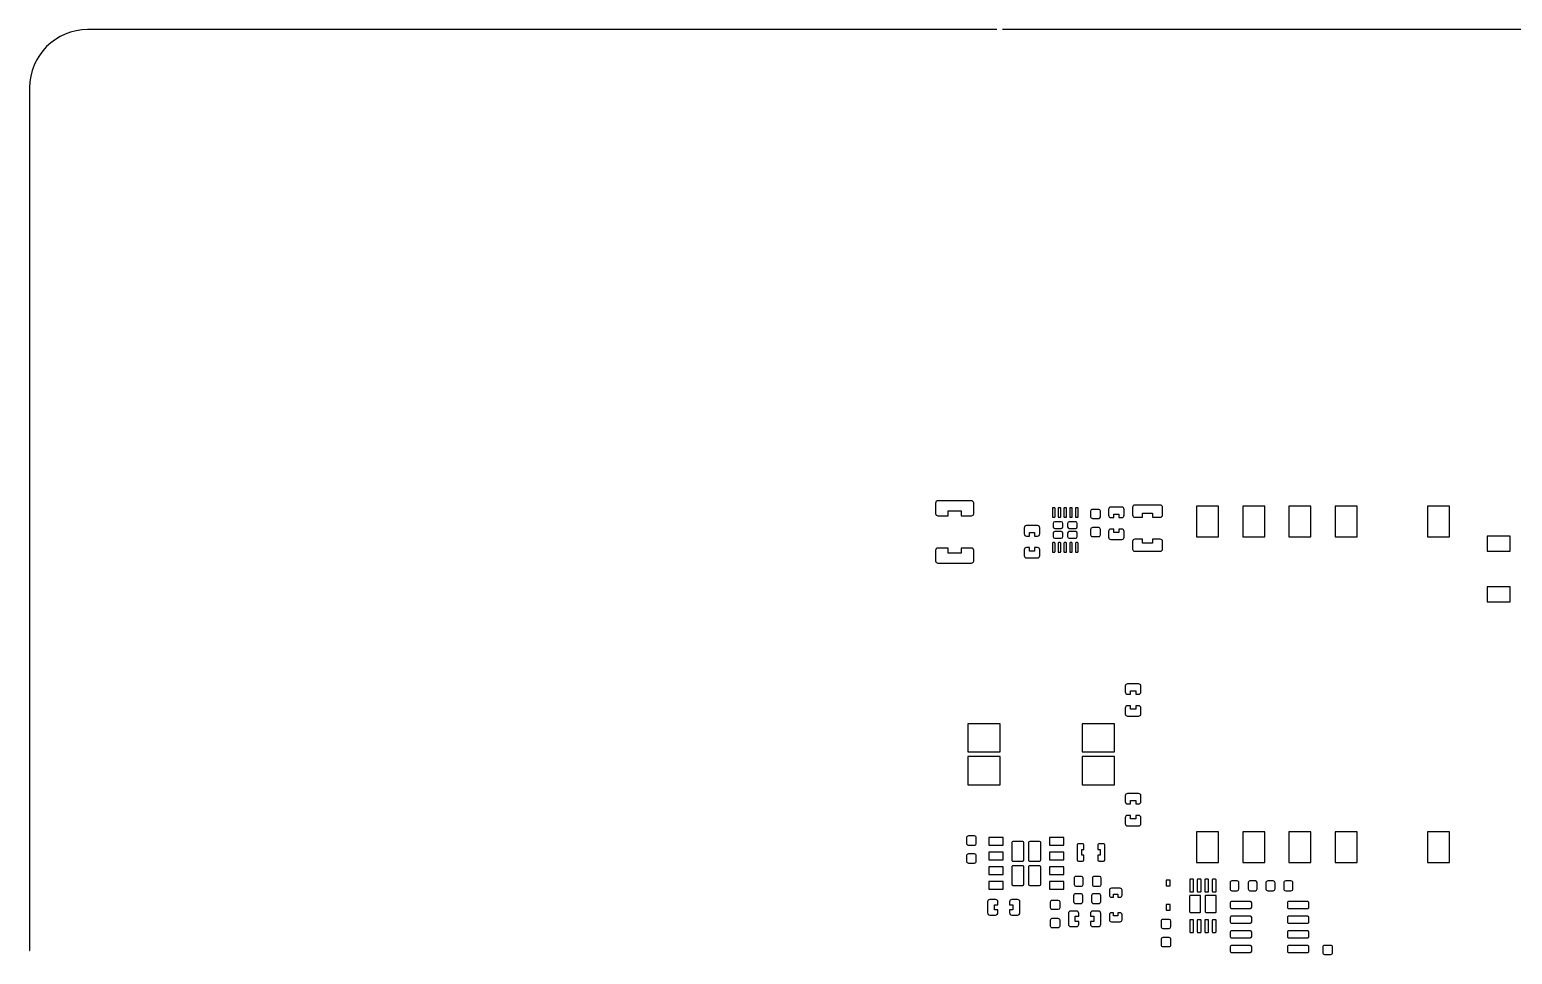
# Model space of a CAD drawing. Extents: x -210 to 210, y -160 to 160.
# Drawn here: x -210 to -81.6, y 79.9 to 160 of the extents above; entities that cross this region are included whole.
import ezdxf

# ---------------------------------------------------------------- set-up
doc = ezdxf.new("R2010")
doc.units = 0
doc.header["$MEASUREMENT"] = 0
doc.layers.get('0').update_dxf_attribs({"linetype": 'CONTINUOUS'})

msp = doc.modelspace()

# ---------------------------------------------------------------- linework, layer by layer
for points in [[(-126.25001, 160), (-205, 160), (-205, 160, 0.414214), (-210, 155)], [(-128.25, 119.012998, 0.395537), (-128.45001, 119.2), (-128.45001, 119.2), (-131.35, 119.2), (-131.35, 119.2, 0.414442), (-131.55, 119), (-131.55, 119), (-131.55, 118.1), (-131.55, 118.1, 0.414471), (-131.35, 117.9), (-131.35, 117.9), (-130.45, 117.9), (-130.45, 117.9), (-130.45, 118.332998), (-130.45, 118.332998), (-129.35001, 118.332998), (-129.35001, 118.332998), (-129.35001, 117.9), (-129.35001, 117.9), (-128.45001, 117.9), (-128.45001, 117.9, 0.414385), (-128.25, 118.1), (-128.25, 118.1), (-128.25, 119.012998)], [(-121.21, 118.55, 0.414214), (-121.26, 118.6), (-121.26, 118.6), (-121.39, 118.6), (-121.39, 118.6, 0.414442), (-121.44, 118.55), (-121.44, 118.55), (-121.44, 117.825), (-121.44, 117.825, 0.414214), (-121.39, 117.775), (-121.39, 117.775), (-121.26, 117.775), (-121.26, 117.775, 0.414271), (-121.21, 117.825), (-121.21, 117.825), (-121.21, 118.55)], [(-120.71, 118.55, 0.414156), (-120.76, 118.6), (-120.76, 118.6), (-120.89, 118.6), (-120.89, 118.6, 0.414442), (-120.94, 118.55), (-120.94, 118.55), (-120.94, 117.825), (-120.94, 117.825, 0.414214), (-120.89, 117.775), (-120.89, 117.775), (-120.76, 117.775), (-120.76, 117.775, 0.414214), (-120.71, 117.825), (-120.71, 117.825), (-120.71, 118.55)], [(-120.21, 118.55, 0.414156), (-120.26, 118.6), (-120.26, 118.6), (-120.39, 118.6), (-120.39, 118.6, 0.414442), (-120.44, 118.55), (-120.44, 118.55), (-120.44, 117.825), (-120.44, 117.825, 0.414214), (-120.39, 117.775), (-120.39, 117.775), (-120.26, 117.775), (-120.26, 117.775, 0.414214), (-120.21, 117.825), (-120.21, 117.825), (-120.21, 118.55)], [(-119.71, 118.55, 0.414156), (-119.76, 118.6), (-119.76, 118.6), (-119.89, 118.6), (-119.89, 118.6, 0.414442), (-119.94, 118.55), (-119.94, 118.55), (-119.94, 117.825), (-119.94, 117.825, 0.414271), (-119.89, 117.775), (-119.89, 117.775), (-119.76, 117.775), (-119.76, 117.775, 0.414214), (-119.71, 117.825), (-119.71, 117.825), (-119.71, 118.55)], [(-119.21, 118.55, 0.414156), (-119.26, 118.6), (-119.26, 118.6), (-119.39, 118.6), (-119.39, 118.6, 0.414385), (-119.44, 118.55), (-119.44, 118.55), (-119.44, 117.825), (-119.44, 117.825, 0.414214), (-119.39, 117.775), (-119.39, 117.775), (-119.26, 117.775), (-119.26, 117.775, 0.414214), (-119.21, 117.825), (-119.21, 117.825), (-119.21, 118.55)], [(-117.275, 118.3, 0.414194), (-117.425, 118.45), (-117.425, 118.45), (-117.975, 118.45), (-117.975, 118.45, 0.414328), (-118.125, 118.3), (-118.125, 118.3), (-118.125, 117.825), (-118.125, 117.825, 0.414214), (-117.975, 117.675), (-117.975, 117.675), (-117.425, 117.675), (-117.425, 117.675, 0.414194), (-117.275, 117.825), (-117.275, 117.825), (-117.275, 118.3)], [(-115.225, 118.45, 0.414357), (-115.425, 118.65), (-115.425, 118.65), (-116.375, 118.65), (-116.375, 118.65, 0.4144), (-116.575, 118.45), (-116.575, 118.45), (-116.575, 117.95), (-116.575, 117.95, 0.414428), (-116.375, 117.75), (-116.375, 117.75), (-116.125, 117.75), (-116.125, 117.75), (-116.125, 118.05), (-116.125, 118.05), (-115.675, 118.05), (-115.675, 118.05), (-115.675, 117.75), (-115.675, 117.75), (-115.425, 117.75), (-115.425, 117.75, 0.414328), (-115.225, 117.95), (-115.225, 117.95), (-115.225, 118.45)], [(-111.9, 118.625, 0.414342), (-112.1, 118.825), (-112.1, 118.825), (-114.3, 118.825), (-114.3, 118.825, 0.414385), (-114.5, 118.625), (-114.5, 118.625), (-114.5, 117.975), (-114.5, 117.975, 0.4144), (-114.3, 117.775), (-114.3, 117.775), (-113.632998, 117.775), (-113.632998, 117.775), (-113.632998, 118.125), (-113.632998, 118.125), (-112.766992, 118.125), (-112.766992, 118.125), (-112.766992, 117.775), (-112.766992, 117.775), (-112.1, 117.775), (-112.1, 117.775, 0.414371), (-111.9, 117.975), (-111.9, 117.975), (-111.9, 118.625)], [(-122.525, 116.85, 0.414357), (-122.725, 117.05), (-122.725, 117.05), (-123.675, 117.05), (-123.675, 117.05, 0.414471), (-123.875, 116.85), (-123.875, 116.85), (-123.875, 116.35), (-123.875, 116.35, 0.414442), (-123.675, 116.15), (-123.675, 116.15), (-123.425, 116.15), (-123.425, 116.15), (-123.425, 116.45), (-123.425, 116.45), (-122.975, 116.45), (-122.975, 116.45), (-122.975, 116.15), (-122.975, 116.15), (-122.725, 116.15), (-122.725, 116.15, 0.414328), (-122.525, 116.35), (-122.525, 116.35), (-122.525, 116.85)], [(-120.527998, 117.243994, 0.405275), (-120.667002, 117.389004), (-120.667002, 117.389004), (-121.232998, 117.389004), (-121.232998, 117.389004, 0.405347), (-121.372998, 117.243994), (-121.372998, 117.243994), (-121.372998, 116.956006), (-121.372998, 116.956006, 0.405404), (-121.232998, 116.810996), (-121.232998, 116.810996), (-120.667002, 116.810996), (-120.667002, 116.810996, 0.405371), (-120.527998, 116.956006), (-120.527998, 116.956006), (-120.527998, 117.243994)], [(-119.277998, 117.243994, 0.405256), (-119.416992, 117.389004), (-119.416992, 117.389004), (-119.982998, 117.389004), (-119.982998, 117.389004, 0.405347), (-120.122998, 117.243994), (-120.122998, 117.243994), (-120.122998, 116.956006), (-120.122998, 116.956006, 0.405404), (-119.982998, 116.810996), (-119.982998, 116.810996), (-119.416992, 116.810996), (-119.416992, 116.810996, 0.405352), (-119.277998, 116.956006), (-119.277998, 116.956006), (-119.277998, 117.243994)], [(-117.275, 116.725, 0.414233), (-117.425, 116.875), (-117.425, 116.875), (-117.975, 116.875), (-117.975, 116.875, 0.414309), (-118.125, 116.725), (-118.125, 116.725), (-118.125, 116.25), (-118.125, 116.25, 0.414271), (-117.975, 116.1), (-117.975, 116.1), (-117.425, 116.1), (-117.425, 116.1, 0.414233), (-117.275, 116.25), (-117.275, 116.25), (-117.275, 116.725)], [(-121.21, 115.525, 0.414328), (-121.26, 115.575), (-121.26, 115.575), (-121.39, 115.575), (-121.39, 115.575, 0.414271), (-121.44, 115.525), (-121.44, 115.525), (-121.44, 114.8), (-121.44, 114.8, 0.414385), (-121.39, 114.75), (-121.39, 114.75), (-121.26, 114.75), (-121.26, 114.75, 0.414214), (-121.21, 114.8), (-121.21, 114.8), (-121.21, 115.525)], [(-120.527998, 116.393994, 0.405332), (-120.667002, 116.539004), (-120.667002, 116.539004), (-121.232998, 116.539004), (-121.232998, 116.539004, 0.405404), (-121.372998, 116.393994), (-121.372998, 116.393994), (-121.372998, 116.105996), (-121.372998, 116.105996, 0.405366), (-121.232998, 115.960996), (-121.232998, 115.960996), (-120.667002, 115.960996), (-120.667002, 115.960996, 0.405313), (-120.527998, 116.105996), (-120.527998, 116.105996), (-120.527998, 116.393994)], [(-120.71, 115.525, 0.414271), (-120.76, 115.575), (-120.76, 115.575), (-120.89, 115.575), (-120.89, 115.575, 0.414271), (-120.94, 115.525), (-120.94, 115.525), (-120.94, 114.8), (-120.94, 114.8, 0.414385), (-120.89, 114.75), (-120.89, 114.75), (-120.76, 114.75), (-120.76, 114.75, 0.414156), (-120.71, 114.8), (-120.71, 114.8), (-120.71, 115.525)], [(-120.21, 115.525, 0.414271), (-120.26, 115.575), (-120.26, 115.575), (-120.39, 115.575), (-120.39, 115.575, 0.414271), (-120.44, 115.525), (-120.44, 115.525), (-120.44, 114.8), (-120.44, 114.8, 0.414385), (-120.39, 114.75), (-120.39, 114.75), (-120.26, 114.75), (-120.26, 114.75, 0.414156), (-120.21, 114.8), (-120.21, 114.8), (-120.21, 115.525)], [(-119.277998, 116.393994, 0.405313), (-119.416992, 116.539004), (-119.416992, 116.539004), (-119.982998, 116.539004), (-119.982998, 116.539004, 0.405404), (-120.122998, 116.393994), (-120.122998, 116.393994), (-120.122998, 116.105996), (-120.122998, 116.105996, 0.405366), (-119.982998, 115.960996), (-119.982998, 115.960996), (-119.416992, 115.960996), (-119.416992, 115.960996, 0.405294), (-119.277998, 116.105996), (-119.277998, 116.105996), (-119.277998, 116.393994)], [(-119.71, 115.525, 0.414271), (-119.76, 115.575), (-119.76, 115.575), (-119.89, 115.575), (-119.89, 115.575, 0.414328), (-119.94, 115.525), (-119.94, 115.525), (-119.94, 114.8), (-119.94, 114.8, 0.414385), (-119.89, 114.75), (-119.89, 114.75), (-119.76, 114.75), (-119.76, 114.75, 0.414156), (-119.71, 114.8), (-119.71, 114.8), (-119.71, 115.525)], [(-119.21, 115.525, 0.414271), (-119.26, 115.575), (-119.26, 115.575), (-119.39, 115.575), (-119.39, 115.575, 0.414271), (-119.44, 115.525), (-119.44, 115.525), (-119.44, 114.8), (-119.44, 114.8, 0.414328), (-119.39, 114.75), (-119.39, 114.75), (-119.26, 114.75), (-119.26, 114.75, 0.414156), (-119.21, 114.8), (-119.21, 114.8), (-119.21, 115.525)], [(-115.225, 116.55, 0.414314), (-115.425, 116.75), (-115.425, 116.75), (-115.675, 116.75), (-115.675, 116.75), (-115.675, 116.45), (-115.675, 116.45), (-116.125, 116.45), (-116.125, 116.45), (-116.125, 116.75), (-116.125, 116.75), (-116.375, 116.75), (-116.375, 116.75, 0.414428), (-116.575, 116.55), (-116.575, 116.55), (-116.575, 116.05), (-116.575, 116.05, 0.4144), (-116.375, 115.85), (-116.375, 115.85), (-115.425, 115.85), (-115.425, 115.85, 0.414357), (-115.225, 116.05), (-115.225, 116.05), (-115.225, 116.55)], [(-111.9, 115.675, 0.414371), (-112.1, 115.875), (-112.1, 115.875), (-112.766992, 115.875), (-112.766992, 115.875), (-112.766992, 115.525), (-112.766992, 115.525), (-113.632998, 115.525), (-113.632998, 115.525), (-113.632998, 115.875), (-113.632998, 115.875), (-114.3, 115.875), (-114.3, 115.875, 0.4144), (-114.5, 115.675), (-114.5, 115.675), (-114.5, 115.025), (-114.5, 115.025, 0.414385), (-114.3, 114.825), (-114.3, 114.825), (-112.1, 114.825), (-112.1, 114.825, 0.414342), (-111.9, 115.025), (-111.9, 115.025), (-111.9, 115.675)], [(-128.25, 114.9, 0.4144), (-128.45001, 115.1), (-128.45001, 115.1), (-129.35001, 115.1), (-129.35001, 115.1), (-129.35001, 114.667002), (-129.35001, 114.667002), (-130.45, 114.667002), (-130.45, 114.667002), (-130.45, 115.1), (-130.45, 115.1), (-131.35, 115.1), (-131.35, 115.1, 0.414485), (-131.55, 114.9), (-131.55, 114.9), (-131.55, 114), (-131.55, 114, 0.414428), (-131.35, 113.8), (-131.35, 113.8), (-128.45001, 113.8), (-128.45001, 113.8, 0.395496), (-128.25, 113.987002), (-128.25, 113.987002), (-128.25, 114.9)], [(-122.525, 114.95, 0.414357), (-122.725, 115.15), (-122.725, 115.15), (-122.975, 115.15), (-122.975, 115.15), (-122.975, 114.85), (-122.975, 114.85), (-123.425, 114.85), (-123.425, 114.85), (-123.425, 115.15), (-123.425, 115.15), (-123.675, 115.15), (-123.675, 115.15, 0.414457), (-123.875, 114.95), (-123.875, 114.95), (-123.875, 114.45), (-123.875, 114.45, 0.414471), (-123.675, 114.25), (-123.675, 114.25), (-122.725, 114.25), (-122.725, 114.25, 0.414342), (-122.525, 114.45), (-122.525, 114.45), (-122.525, 114.95)], [(-113.775, 103.15, 0.414371), (-113.975, 103.35), (-113.975, 103.35), (-114.925, 103.35), (-114.925, 103.35, 0.4144), (-115.125, 103.15), (-115.125, 103.15), (-115.125, 102.65), (-115.125, 102.65, 0.414371), (-114.925, 102.45), (-114.925, 102.45), (-114.675, 102.45), (-114.675, 102.45), (-114.675, 102.75), (-114.675, 102.75), (-114.225, 102.75), (-114.225, 102.75), (-114.225, 102.45), (-114.225, 102.45), (-113.975, 102.45), (-113.975, 102.45, 0.414314), (-113.775, 102.65), (-113.775, 102.65), (-113.775, 103.15)], [(-113.775, 101.25, 0.414357), (-113.975, 101.45), (-113.975, 101.45), (-114.225, 101.45), (-114.225, 101.45), (-114.225, 101.15), (-114.225, 101.15), (-114.675, 101.15), (-114.675, 101.15), (-114.675, 101.45), (-114.675, 101.45), (-114.925, 101.45), (-114.925, 101.45, 0.414414), (-115.125, 101.25), (-115.125, 101.25), (-115.125, 100.75), (-115.125, 100.75, 0.414385), (-114.925, 100.55), (-114.925, 100.55), (-113.975, 100.55), (-113.975, 100.55, 0.414342), (-113.775, 100.75), (-113.775, 100.75), (-113.775, 101.25)], [(-113.775, 93.65, 0.414342), (-113.975, 93.85), (-113.975, 93.85), (-114.925, 93.85), (-114.925, 93.85, 0.414414), (-115.125, 93.65), (-115.125, 93.65), (-115.125, 93.15), (-115.125, 93.15, 0.4144), (-114.925, 92.95), (-114.925, 92.95), (-114.675, 92.95), (-114.675, 92.95), (-114.675, 93.25), (-114.675, 93.25), (-114.225, 93.25), (-114.225, 93.25), (-114.225, 92.95), (-114.225, 92.95), (-113.975, 92.95), (-113.975, 92.95, 0.414342), (-113.775, 93.15), (-113.775, 93.15), (-113.775, 93.65)], [(-113.775, 91.75, 0.414328), (-113.975, 91.95), (-113.975, 91.95), (-114.225, 91.95), (-114.225, 91.95), (-114.225, 91.65), (-114.225, 91.65), (-114.675, 91.65), (-114.675, 91.65), (-114.675, 91.95), (-114.675, 91.95), (-114.925, 91.95), (-114.925, 91.95, 0.414385), (-115.125, 91.75), (-115.125, 91.75), (-115.125, 91.25), (-115.125, 91.25, 0.414414), (-114.925, 91.05), (-114.925, 91.05), (-113.975, 91.05), (-113.975, 91.05, 0.414357), (-113.775, 91.25), (-113.775, 91.25), (-113.775, 91.75)], [(-128.025, 90, 0.404361), (-128.194004, 90.175), (-128.194004, 90.175), (-128.705996, 90.175), (-128.705996, 90.175, 0.404425), (-128.875, 90), (-128.875, 90), (-128.875, 89.55), (-128.875, 89.55, 0.404409), (-128.705996, 89.375), (-128.705996, 89.375), (-128.194004, 89.375), (-128.194004, 89.375, 0.404312), (-128.025, 89.55), (-128.025, 89.55), (-128.025, 90)], [(-128.025, 88.45, 0.40436), (-128.194004, 88.625), (-128.194004, 88.625), (-128.705996, 88.625), (-128.705996, 88.625, 0.404393), (-128.875, 88.45), (-128.875, 88.45), (-128.875, 88), (-128.875, 88, 0.404393), (-128.705996, 87.825), (-128.705996, 87.825), (-128.194004, 87.825), (-128.194004, 87.825, 0.404329), (-128.025, 88), (-128.025, 88), (-128.025, 88.45)], [(-123.9, 89.611006, 0.4129), (-124, 89.711006), (-124, 89.711006), (-124.852002, 89.711006), (-124.852002, 89.711006, 0.41344), (-124.952002, 89.611006), (-124.952002, 89.611006), (-124.952002, 88.1), (-124.952002, 88.1, 0.4147), (-124.852002, 88), (-124.852002, 88), (-124, 88), (-124, 88, 0.414156), (-123.9, 88.1), (-123.9, 88.1), (-123.9, 89.611006)], [(-122.447998, 89.611006, 0.413269), (-122.547998, 89.711006), (-122.547998, 89.711006), (-123.4, 89.711006), (-123.4, 89.711006, 0.412957), (-123.5, 89.611006), (-123.5, 89.611006), (-123.5, 88.1), (-123.5, 88.1, 0.414214), (-123.4, 88), (-123.4, 88), (-122.547998, 88), (-122.547998, 88, 0.414528), (-122.447998, 88.1), (-122.447998, 88.1), (-122.447998, 89.611006)], [(-118.7, 89.375, 0.414557), (-118.825, 89.5), (-118.825, 89.5), (-119.175, 89.5), (-119.175, 89.5, 0.414717), (-119.3, 89.375), (-119.3, 89.375), (-119.3, 88.125), (-119.3, 88.125, 0.414717), (-119.175, 88), (-119.175, 88), (-118.825, 88), (-118.825, 88, 0.414557), (-118.7, 88.125), (-118.7, 88.125), (-118.7, 88.5), (-118.7, 88.5), (-118.9, 88.5), (-118.9, 88.5), (-118.9, 89), (-118.9, 89), (-118.7, 89), (-118.7, 89), (-118.7, 89.375)], [(-116.9, 89.375, 0.414557), (-117.025, 89.5), (-117.025, 89.5), (-117.375, 89.5), (-117.375, 89.5, 0.414603), (-117.5, 89.375), (-117.5, 89.375), (-117.5, 89), (-117.5, 89), (-117.3, 89), (-117.3, 89), (-117.3, 88.5), (-117.3, 88.5), (-117.5, 88.5), (-117.5, 88.5), (-117.5, 88.125), (-117.5, 88.125, 0.414603), (-117.375, 88), (-117.375, 88), (-117.025, 88), (-117.025, 88, 0.414557), (-116.9, 88.125), (-116.9, 88.125), (-116.9, 89.375)], [(-123.9, 87.5, 0.414214), (-124, 87.6), (-124, 87.6), (-124.852002, 87.6), (-124.852002, 87.6, 0.414757), (-124.952002, 87.5), (-124.952002, 87.5), (-124.952002, 85.988994), (-124.952002, 85.988994, 0.413411), (-124.852002, 85.888994), (-124.852002, 85.888994), (-124, 85.888994), (-124, 85.888994, 0.412815), (-123.9, 85.988994), (-123.9, 85.988994), (-123.9, 87.5)], [(-122.447998, 87.5, 0.414586), (-122.547998, 87.6), (-122.547998, 87.6), (-123.4, 87.6), (-123.4, 87.6, 0.414271), (-123.5, 87.5), (-123.5, 87.5), (-123.5, 85.988994), (-123.5, 85.988994, 0.412928), (-123.4, 85.888994), (-123.4, 85.888994), (-122.547998, 85.888994), (-122.547998, 85.888994, 0.413184), (-122.447998, 85.988994), (-122.447998, 85.988994), (-122.447998, 87.5)], [(-118.775, 86.525, 0.414175), (-118.925, 86.675), (-118.925, 86.675), (-119.4, 86.675), (-119.4, 86.675, 0.414233), (-119.55, 86.525), (-119.55, 86.525), (-119.55, 85.975), (-119.55, 85.975, 0.414194), (-119.4, 85.825), (-119.4, 85.825), (-118.925, 85.825), (-118.925, 85.825, 0.414194), (-118.775, 85.975), (-118.775, 85.975), (-118.775, 86.525)], [(-117.2, 86.525, 0.414156), (-117.35, 86.675), (-117.35, 86.675), (-117.825, 86.675), (-117.825, 86.675, 0.414214), (-117.975, 86.525), (-117.975, 86.525), (-117.975, 85.975), (-117.975, 85.975, 0.414252), (-117.825, 85.825), (-117.825, 85.825), (-117.35, 85.825), (-117.35, 85.825, 0.414137), (-117.2, 85.975), (-117.2, 85.975), (-117.2, 86.525)], [(-109.21, 86.375, 0.414214), (-109.26, 86.425), (-109.26, 86.425), (-109.49, 86.425), (-109.49, 86.425, 0.414385), (-109.54, 86.375), (-109.54, 86.375), (-109.54, 85.375), (-109.54, 85.375, 0.414214), (-109.49, 85.325), (-109.49, 85.325), (-109.26, 85.325), (-109.26, 85.325, 0.414156), (-109.21, 85.375), (-109.21, 85.375), (-109.21, 86.375)], [(-108.56, 86.375, 0.414214), (-108.61, 86.425), (-108.61, 86.425), (-108.84, 86.425), (-108.84, 86.425, 0.414442), (-108.89, 86.375), (-108.89, 86.375), (-108.89, 85.375), (-108.89, 85.375, 0.414385), (-108.84, 85.325), (-108.84, 85.325), (-108.61, 85.325), (-108.61, 85.325, 0.414042), (-108.56, 85.375), (-108.56, 85.375), (-108.56, 86.375)], [(-107.91, 86.375, 0.414156), (-107.96, 86.425), (-107.96, 86.425), (-108.19, 86.425), (-108.19, 86.425, 0.414385), (-108.24, 86.375), (-108.24, 86.375), (-108.24, 85.375), (-108.24, 85.375, 0.4145), (-108.19, 85.325), (-108.19, 85.325), (-107.96, 85.325), (-107.96, 85.325, 0.413985), (-107.91, 85.375), (-107.91, 85.375), (-107.91, 86.375)], [(-107.26, 86.375, 0.413928), (-107.31, 86.425), (-107.31, 86.425), (-107.54, 86.425), (-107.54, 86.425, 0.414442), (-107.59, 86.375), (-107.59, 86.375), (-107.59, 85.375), (-107.59, 85.375, 0.414442), (-107.54, 85.325), (-107.54, 85.325), (-107.31, 85.325), (-107.31, 85.325, 0.414156), (-107.26, 85.375), (-107.26, 85.375), (-107.26, 86.375)], [(-105.28, 86.135, 0.414214), (-105.43, 86.285), (-105.43, 86.285), (-105.905, 86.285), (-105.905, 86.285, 0.41429), (-106.055, 86.135), (-106.055, 86.135), (-106.055, 85.585), (-106.055, 85.585, 0.41429), (-105.905, 85.435), (-105.905, 85.435), (-105.43, 85.435), (-105.43, 85.435, 0.414194), (-105.28, 85.585), (-105.28, 85.585), (-105.28, 86.135)], [(-103.705, 86.135, 0.414175), (-103.855, 86.285), (-103.855, 86.285), (-104.33, 86.285), (-104.33, 86.285, 0.414233), (-104.48, 86.135), (-104.48, 86.135), (-104.48, 85.585), (-104.48, 85.585, 0.414252), (-104.33, 85.435), (-104.33, 85.435), (-103.855, 85.435), (-103.855, 85.435, 0.414156), (-103.705, 85.585), (-103.705, 85.585), (-103.705, 86.135)], [(-102.155, 86.116006, 0.404345), (-102.33, 86.285), (-102.33, 86.285), (-102.78, 86.285), (-102.78, 86.285, 0.404424), (-102.955, 86.116006), (-102.955, 86.116006), (-102.955, 85.603994), (-102.955, 85.603994, 0.404424), (-102.78, 85.435), (-102.78, 85.435), (-102.33, 85.435), (-102.33, 85.435, 0.404345), (-102.155, 85.603994), (-102.155, 85.603994), (-102.155, 86.116006)], [(-100.605, 86.116006, 0.40433), (-100.78, 86.285), (-100.78, 86.285), (-101.23, 86.285), (-101.23, 86.285, 0.404439), (-101.405, 86.116006), (-101.405, 86.116006), (-101.405, 85.603994), (-101.405, 85.603994, 0.404439), (-101.23, 85.435), (-101.23, 85.435), (-100.78, 85.435), (-100.78, 85.435, 0.40433), (-100.605, 85.603994), (-100.605, 85.603994), (-100.605, 86.116006)], [(-118.8, 85.005996, 0.404345), (-118.975, 85.175), (-118.975, 85.175), (-119.425, 85.175), (-119.425, 85.175, 0.404472), (-119.6, 85.005996), (-119.6, 85.005996), (-119.6, 84.494004), (-119.6, 84.494004, 0.404488), (-119.425, 84.325), (-119.425, 84.325), (-118.975, 84.325), (-118.975, 84.325, 0.404345), (-118.8, 84.494004), (-118.8, 84.494004), (-118.8, 85.005996)], [(-117.25, 85.005996, 0.404393), (-117.425, 85.175), (-117.425, 85.175), (-117.875, 85.175), (-117.875, 85.175, 0.404392), (-118.05, 85.005996), (-118.05, 85.005996), (-118.05, 84.494004), (-118.05, 84.494004, 0.40444), (-117.875, 84.325), (-117.875, 84.325), (-117.425, 84.325), (-117.425, 84.325, 0.404361), (-117.25, 84.494004), (-117.25, 84.494004), (-117.25, 85.005996)], [(-115.4, 85.481006, 0.41518), (-115.569004, 85.65), (-115.569004, 85.65), (-116.330996, 85.65), (-116.330996, 85.65, 0.415248), (-116.5, 85.481006), (-116.5, 85.481006), (-116.5, 85.043994), (-116.5, 85.043994, 0.415282), (-116.330996, 84.875), (-116.330996, 84.875), (-116.132998, 84.875), (-116.132998, 84.875), (-116.132998, 85.132998), (-116.132998, 85.132998), (-115.767002, 85.132998), (-115.767002, 85.132998), (-115.767002, 84.875), (-115.767002, 84.875), (-115.569004, 84.875), (-115.569004, 84.875, 0.415231), (-115.4, 85.043994), (-115.4, 85.043994), (-115.4, 85.481006)], [(-108.6, 84.975, 0.413985), (-108.65, 85.025), (-108.65, 85.025), (-109.5, 85.025), (-109.5, 85.025, 0.416681), (-109.55, 84.975), (-109.55, 84.975), (-109.55, 83.605), (-109.55, 83.605, 0.415522), (-109.5, 83.555), (-109.5, 83.555), (-108.65, 83.555), (-108.65, 83.555, 0.413128), (-108.6, 83.605), (-108.6, 83.605), (-108.6, 84.975)], [(-107.25, 84.975, 0.416451), (-107.3, 85.025), (-107.3, 85.025), (-108.15, 85.025), (-108.15, 85.025, 0.414271), (-108.2, 84.975), (-108.2, 84.975), (-108.2, 83.605), (-108.2, 83.605, 0.413185), (-108.15, 83.555), (-108.15, 83.555), (-107.3, 83.555), (-107.3, 83.555, 0.415466), (-107.25, 83.605), (-107.25, 83.605), (-107.25, 84.975)], [(-126.15, 84.475, 0.414357), (-126.35, 84.675), (-126.35, 84.675), (-126.84999, 84.675), (-126.84999, 84.675, 0.414471), (-127.05, 84.475), (-127.05, 84.475), (-127.05, 83.525), (-127.05, 83.525, 0.414457), (-126.84999, 83.325), (-126.84999, 83.325), (-126.35, 83.325), (-126.35, 83.325, 0.414371), (-126.15, 83.525), (-126.15, 83.525), (-126.15, 83.775), (-126.15, 83.775), (-126.45, 83.775), (-126.45, 83.775), (-126.45, 84.225), (-126.45, 84.225), (-126.15, 84.225), (-126.15, 84.225), (-126.15, 84.475)], [(-124.25, 84.475, 0.414414), (-124.45, 84.675), (-124.45, 84.675), (-124.95, 84.675), (-124.95, 84.675, 0.414414), (-125.14999, 84.475), (-125.14999, 84.475), (-125.14999, 84.225), (-125.14999, 84.225), (-124.85, 84.225), (-124.85, 84.225), (-124.85, 83.775), (-124.85, 83.775), (-125.14999, 83.775), (-125.14999, 83.775), (-125.14999, 83.525), (-125.14999, 83.525, 0.414414), (-124.95, 83.325), (-124.95, 83.325), (-124.45, 83.325), (-124.45, 83.325, 0.414371), (-124.25, 83.525), (-124.25, 83.525), (-124.25, 84.475)], [(-120.775, 84.45, 0.414194), (-120.925, 84.6), (-120.925, 84.6), (-121.475, 84.6), (-121.475, 84.6, 0.414309), (-121.625, 84.45), (-121.625, 84.45), (-121.625, 83.975), (-121.625, 83.975, 0.414233), (-121.475, 83.825), (-121.475, 83.825), (-120.925, 83.825), (-120.925, 83.825, 0.414194), (-120.775, 83.975), (-120.775, 83.975), (-120.775, 84.45)], [(-119.15, 83.475, 0.414342), (-119.35, 83.675), (-119.35, 83.675), (-119.85, 83.675), (-119.85, 83.675, 0.414428), (-120.05, 83.475), (-120.05, 83.475), (-120.05, 82.525), (-120.05, 82.525, 0.414457), (-119.85, 82.325), (-119.85, 82.325), (-119.35, 82.325), (-119.35, 82.325, 0.414357), (-119.15, 82.525), (-119.15, 82.525), (-119.15, 82.775), (-119.15, 82.775), (-119.45, 82.775), (-119.45, 82.775), (-119.45, 83.225), (-119.45, 83.225), (-119.15, 83.225), (-119.15, 83.225), (-119.15, 83.475)], [(-117.25, 83.475, 0.4144), (-117.45, 83.675), (-117.45, 83.675), (-117.95, 83.675), (-117.95, 83.675, 0.414428), (-118.15, 83.475), (-118.15, 83.475), (-118.15, 83.225), (-118.15, 83.225), (-117.85, 83.225), (-117.85, 83.225), (-117.85, 82.775), (-117.85, 82.775), (-118.15, 82.775), (-118.15, 82.775), (-118.15, 82.525), (-118.15, 82.525, 0.4144), (-117.95, 82.325), (-117.95, 82.325), (-117.45, 82.325), (-117.45, 82.325, 0.414371), (-117.25, 82.525), (-117.25, 82.525), (-117.25, 83.475)], [(-115.4, 83.355996, 0.415231), (-115.569004, 83.525), (-115.569004, 83.525), (-115.767002, 83.525), (-115.767002, 83.525), (-115.767002, 83.267002), (-115.767002, 83.267002), (-116.132998, 83.267002), (-116.132998, 83.267002), (-116.132998, 83.525), (-116.132998, 83.525), (-116.330996, 83.525), (-116.330996, 83.525, 0.415299), (-116.5, 83.355996), (-116.5, 83.355996), (-116.5, 82.919004), (-116.5, 82.919004, 0.415265), (-116.330996, 82.75), (-116.330996, 82.75), (-115.569004, 82.75), (-115.569004, 82.75, 0.415214), (-115.4, 82.919004), (-115.4, 82.919004), (-115.4, 83.355996)], [(-104.18, 84.4, 0.414128), (-104.28, 84.5), (-104.28, 84.5), (-105.93, 84.5), (-105.93, 84.5, 0.414271), (-106.03, 84.4), (-106.03, 84.4), (-106.03, 84), (-106.03, 84, 0.414299), (-105.93, 83.9), (-105.93, 83.9), (-104.28, 83.9), (-104.28, 83.9, 0.414156), (-104.18, 84), (-104.18, 84), (-104.18, 84.4)], [(-99.23, 84.4, 0.414128), (-99.33, 84.5), (-99.33, 84.5), (-100.98, 84.5), (-100.98, 84.5, 0.414328), (-101.08, 84.4), (-101.08, 84.4), (-101.08, 84), (-101.08, 84, 0.414299), (-100.98, 83.9), (-100.98, 83.9), (-99.33, 83.9), (-99.33, 83.9, 0.414214), (-99.23, 84), (-99.23, 84), (-99.23, 84.4)], [(-120.775, 82.875, 0.414214), (-120.925, 83.025), (-120.925, 83.025), (-121.475, 83.025), (-121.475, 83.025, 0.41429), (-121.625, 82.875), (-121.625, 82.875), (-121.625, 82.4), (-121.625, 82.4, 0.414271), (-121.475, 82.25), (-121.475, 82.25), (-120.925, 82.25), (-120.925, 82.25, 0.414233), (-120.775, 82.4), (-120.775, 82.4), (-120.775, 82.875)], [(-111.175, 82.8, 0.414194), (-111.325, 82.95), (-111.325, 82.95), (-111.875, 82.95), (-111.875, 82.95, 0.414233), (-112.025, 82.8), (-112.025, 82.8), (-112.025, 82.325), (-112.025, 82.325, 0.414233), (-111.875, 82.175), (-111.875, 82.175), (-111.325, 82.175), (-111.325, 82.175, 0.414194), (-111.175, 82.325), (-111.175, 82.325), (-111.175, 82.8)], [(-109.21, 82.875, 0.414214), (-109.26, 82.925), (-109.26, 82.925), (-109.49, 82.925), (-109.49, 82.925, 0.414214), (-109.54, 82.875), (-109.54, 82.875), (-109.54, 81.874995), (-109.54, 81.874995, 0.414357), (-109.49, 81.825005), (-109.49, 81.825005), (-109.26, 81.825005), (-109.26, 81.825005, 0.414242), (-109.21, 81.874995), (-109.21, 81.874995), (-109.21, 82.875)], [(-108.56, 82.875, 0.414099), (-108.61, 82.925), (-108.61, 82.925), (-108.84, 82.925), (-108.84, 82.925, 0.414385), (-108.89, 82.875), (-108.89, 82.875), (-108.89, 81.874995), (-108.89, 81.874995, 0.414357), (-108.84, 81.825005), (-108.84, 81.825005), (-108.61, 81.825005), (-108.61, 81.825005, 0.414271), (-108.56, 81.874995), (-108.56, 81.874995), (-108.56, 82.875)], [(-107.91, 82.875, 0.414042), (-107.96, 82.925), (-107.96, 82.925), (-108.19, 82.925), (-108.19, 82.925, 0.4145), (-108.24, 82.875), (-108.24, 82.875), (-108.24, 81.874995), (-108.24, 81.874995, 0.414357), (-108.19, 81.825005), (-108.19, 81.825005), (-107.96, 81.825005), (-107.96, 81.825005, 0.414214), (-107.91, 81.874995), (-107.91, 81.874995), (-107.91, 82.875)], [(-107.26, 82.875, 0.414156), (-107.31, 82.925), (-107.31, 82.925), (-107.54, 82.925), (-107.54, 82.925, 0.414442), (-107.59, 82.875), (-107.59, 82.875), (-107.59, 81.874995), (-107.59, 81.874995, 0.414414), (-107.54, 81.825005), (-107.54, 81.825005), (-107.31, 81.825005), (-107.31, 81.825005, 0.413956), (-107.26, 81.874995), (-107.26, 81.874995), (-107.26, 82.875)], [(-104.18, 83.13, 0.414099), (-104.28, 83.23), (-104.28, 83.23), (-105.93, 83.23), (-105.93, 83.23, 0.414242), (-106.03, 83.13), (-106.03, 83.13), (-106.03, 82.73), (-106.03, 82.73, 0.414271), (-105.93, 82.63), (-105.93, 82.63), (-104.28, 82.63), (-104.28, 82.63, 0.414128), (-104.18, 82.73), (-104.18, 82.73), (-104.18, 83.13)], [(-99.23, 83.13, 0.414156), (-99.33, 83.23), (-99.33, 83.23), (-100.98, 83.23), (-100.98, 83.23, 0.414385), (-101.08, 83.13), (-101.08, 83.13), (-101.08, 82.73), (-101.08, 82.73, 0.414328), (-100.98, 82.63), (-100.98, 82.63), (-99.33, 82.63), (-99.33, 82.63, 0.414242), (-99.23, 82.73), (-99.23, 82.73), (-99.23, 83.13)], [(-111.175, 81.225, 0.414233), (-111.325, 81.375005), (-111.325, 81.375005), (-111.875, 81.375005), (-111.875, 81.375005, 0.414252), (-112.025, 81.225), (-112.025, 81.225), (-112.025, 80.750005), (-112.025, 80.750005, 0.414233), (-111.875, 80.6), (-111.875, 80.6), (-111.325, 80.6), (-111.325, 80.6, 0.414214), (-111.175, 80.750005), (-111.175, 80.750005), (-111.175, 81.225)], [(-104.18, 81.86, 0.414128), (-104.28, 81.96), (-104.28, 81.96), (-105.93, 81.96), (-105.93, 81.96, 0.414271), (-106.03, 81.86), (-106.03, 81.86), (-106.03, 81.46), (-106.03, 81.46, 0.414271), (-105.93, 81.359995), (-105.93, 81.359995), (-104.28, 81.359995), (-104.28, 81.359995, 0.414128), (-104.18, 81.46), (-104.18, 81.46), (-104.18, 81.86)], [(-99.23, 81.86, 0.414171), (-99.33, 81.96), (-99.33, 81.96), (-100.98, 81.96), (-100.98, 81.96, 0.414342), (-101.08, 81.86), (-101.08, 81.86), (-101.08, 81.46), (-101.08, 81.46, 0.414299), (-100.98, 81.359995), (-100.98, 81.359995), (-99.33, 81.359995), (-99.33, 81.359995, 0.414199), (-99.23, 81.46), (-99.23, 81.46), (-99.23, 81.86)], [(-104.18, 80.59, 0.414113), (-104.28, 80.689995), (-104.28, 80.689995), (-105.93, 80.689995), (-105.93, 80.689995, 0.414271), (-106.03, 80.59), (-106.03, 80.59), (-106.03, 80.190005), (-106.03, 80.190005, 0.414299), (-105.93, 80.09), (-105.93, 80.09), (-104.28, 80.09), (-104.28, 80.09, 0.414199), (-104.18, 80.190005), (-104.18, 80.190005), (-104.18, 80.59)], [(-99.23, 80.59, 0.414099), (-99.33, 80.689995), (-99.33, 80.689995), (-100.98, 80.689995), (-100.98, 80.689995, 0.414357), (-101.08, 80.59), (-101.08, 80.59), (-101.08, 80.190005), (-101.08, 80.190005, 0.414314), (-100.98, 80.09), (-100.98, 80.09), (-99.33, 80.09), (-99.33, 80.09, 0.414256), (-99.23, 80.190005), (-99.23, 80.190005), (-99.23, 80.59)], [(-97.175, 80.55, 0.414233), (-97.325, 80.700005), (-97.325, 80.700005), (-97.875, 80.700005), (-97.875, 80.700005, 0.41428), (-98.025, 80.55), (-98.025, 80.55), (-98.025, 80.075005), (-98.025, 80.075005, 0.414261), (-97.875, 79.925), (-97.875, 79.925), (-97.325, 79.925), (-97.325, 79.925, 0.414242), (-97.175, 80.075005), (-97.175, 80.075005), (-97.175, 80.55)]]:
    msp.add_lwpolyline(points, format="xyb")
for points in [[(-42.250029, 160), (-125.75001, 160)], [(-210, 155.000996), (-210.001016, 155), (-210.001016, 155), (-210.001016, 80.250005), (-210.001016, 80.250005), (-210, 80.248999), (-210, 80.248999), (-209.999004, 80.250005), (-209.999004, 80.250005), (-209.999004, 155), (-209.999004, 155), (-210, 155.000996)], [(-210, 155), (-210, 80.250005)], [(-107.05, 118.725), (-108.95, 118.725), (-108.95, 118.725), (-108.95, 116.075), (-108.95, 116.075), (-107.05, 116.075), (-107.05, 116.075), (-107.05, 118.725)], [(-103.05, 118.725), (-104.95, 118.725), (-104.95, 118.725), (-104.95, 116.075), (-104.95, 116.075), (-103.05, 116.075), (-103.05, 116.075), (-103.05, 118.725)], [(-99.05, 118.725), (-100.95, 118.725), (-100.95, 118.725), (-100.95, 116.075), (-100.95, 116.075), (-99.05, 116.075), (-99.05, 116.075), (-99.05, 118.725)], [(-95.05, 118.725), (-96.95, 118.725), (-96.95, 118.725), (-96.95, 116.075), (-96.95, 116.075), (-95.05, 116.075), (-95.05, 116.075), (-95.05, 118.725)], [(-87.05, 118.725), (-88.95, 118.725), (-88.95, 118.725), (-88.95, 116.075), (-88.95, 116.075), (-87.05, 116.075), (-87.05, 116.075), (-87.05, 118.725)], [(-81.8, 116.15), (-83.8, 116.15), (-83.8, 116.15), (-83.8, 114.85), (-83.8, 114.85), (-81.8, 114.85), (-81.8, 114.85), (-81.8, 116.15)], [(-81.8, 111.75), (-83.8, 111.75), (-83.8, 111.75), (-83.8, 110.45), (-83.8, 110.45), (-81.8, 110.45), (-81.8, 110.45), (-81.8, 111.75)], [(-125.94999, 99.9), (-128.75, 99.9), (-128.75, 99.9), (-128.75, 97.45), (-128.75, 97.45), (-125.94999, 97.45), (-125.94999, 97.45), (-125.94999, 99.9)], [(-116.05, 99.9), (-118.85, 99.9), (-118.85, 99.9), (-118.85, 97.45), (-118.85, 97.45), (-116.05, 97.45), (-116.05, 97.45), (-116.05, 99.9)], [(-125.94999, 97.05), (-128.75, 97.05), (-128.75, 97.05), (-128.75, 94.6), (-128.75, 94.6), (-125.94999, 94.6), (-125.94999, 94.6), (-125.94999, 97.05)], [(-116.05, 97.05), (-118.85, 97.05), (-118.85, 97.05), (-118.85, 94.6), (-118.85, 94.6), (-116.05, 94.6), (-116.05, 94.6), (-116.05, 97.05)], [(-125.7, 90.03), (-126.95, 90.03), (-126.95, 90.03), (-126.95, 89.38), (-126.95, 89.38), (-125.7, 89.38), (-125.7, 89.38), (-125.7, 90.03)], [(-120.45, 90.03), (-121.7, 90.03), (-121.7, 90.03), (-121.7, 89.38), (-121.7, 89.38), (-120.45, 89.38), (-120.45, 89.38), (-120.45, 90.03)], [(-107.05, 90.525), (-108.95, 90.525), (-108.95, 90.525), (-108.95, 87.875), (-108.95, 87.875), (-107.05, 87.875), (-107.05, 87.875), (-107.05, 90.525)], [(-103.05, 90.525), (-104.95, 90.525), (-104.95, 90.525), (-104.95, 87.875), (-104.95, 87.875), (-103.05, 87.875), (-103.05, 87.875), (-103.05, 90.525)], [(-99.05, 90.525), (-100.95, 90.525), (-100.95, 90.525), (-100.95, 87.875), (-100.95, 87.875), (-99.05, 87.875), (-99.05, 87.875), (-99.05, 90.525)], [(-95.05, 90.525), (-96.95, 90.525), (-96.95, 90.525), (-96.95, 87.875), (-96.95, 87.875), (-95.05, 87.875), (-95.05, 87.875), (-95.05, 90.525)], [(-87.05, 90.525), (-88.95, 90.525), (-88.95, 90.525), (-88.95, 87.875), (-88.95, 87.875), (-87.05, 87.875), (-87.05, 87.875), (-87.05, 90.525)], [(-125.7, 88.76), (-126.95, 88.76), (-126.95, 88.76), (-126.95, 88.11), (-126.95, 88.11), (-125.7, 88.11), (-125.7, 88.11), (-125.7, 88.76)], [(-120.45, 88.76), (-121.7, 88.76), (-121.7, 88.76), (-121.7, 88.11), (-121.7, 88.11), (-120.45, 88.11), (-120.45, 88.11), (-120.45, 88.76)], [(-125.7, 87.49), (-126.95, 87.49), (-126.95, 87.49), (-126.95, 86.84), (-126.95, 86.84), (-125.7, 86.84), (-125.7, 86.84), (-125.7, 87.49)], [(-120.45, 87.49), (-121.7, 87.49), (-121.7, 87.49), (-121.7, 86.84), (-121.7, 86.84), (-120.45, 86.84), (-120.45, 86.84), (-120.45, 87.49)], [(-125.7, 86.22), (-126.95, 86.22), (-126.95, 86.22), (-126.95, 85.57), (-126.95, 85.57), (-125.7, 85.57), (-125.7, 85.57), (-125.7, 86.22)], [(-120.45, 86.22), (-121.7, 86.22), (-121.7, 86.22), (-121.7, 85.57), (-121.7, 85.57), (-120.45, 85.57), (-120.45, 85.57), (-120.45, 86.22)], [(-111.225, 86.35), (-111.575, 86.35), (-111.575, 86.35), (-111.575, 85.85), (-111.575, 85.85), (-111.225, 85.85), (-111.225, 85.85), (-111.225, 86.35)], [(-111.225, 84.25), (-111.575, 84.25), (-111.575, 84.25), (-111.575, 83.75), (-111.575, 83.75), (-111.225, 83.75), (-111.225, 83.75), (-111.225, 84.25)]]:
    msp.add_lwpolyline(points)

doc.saveas('drawing.dxf')
